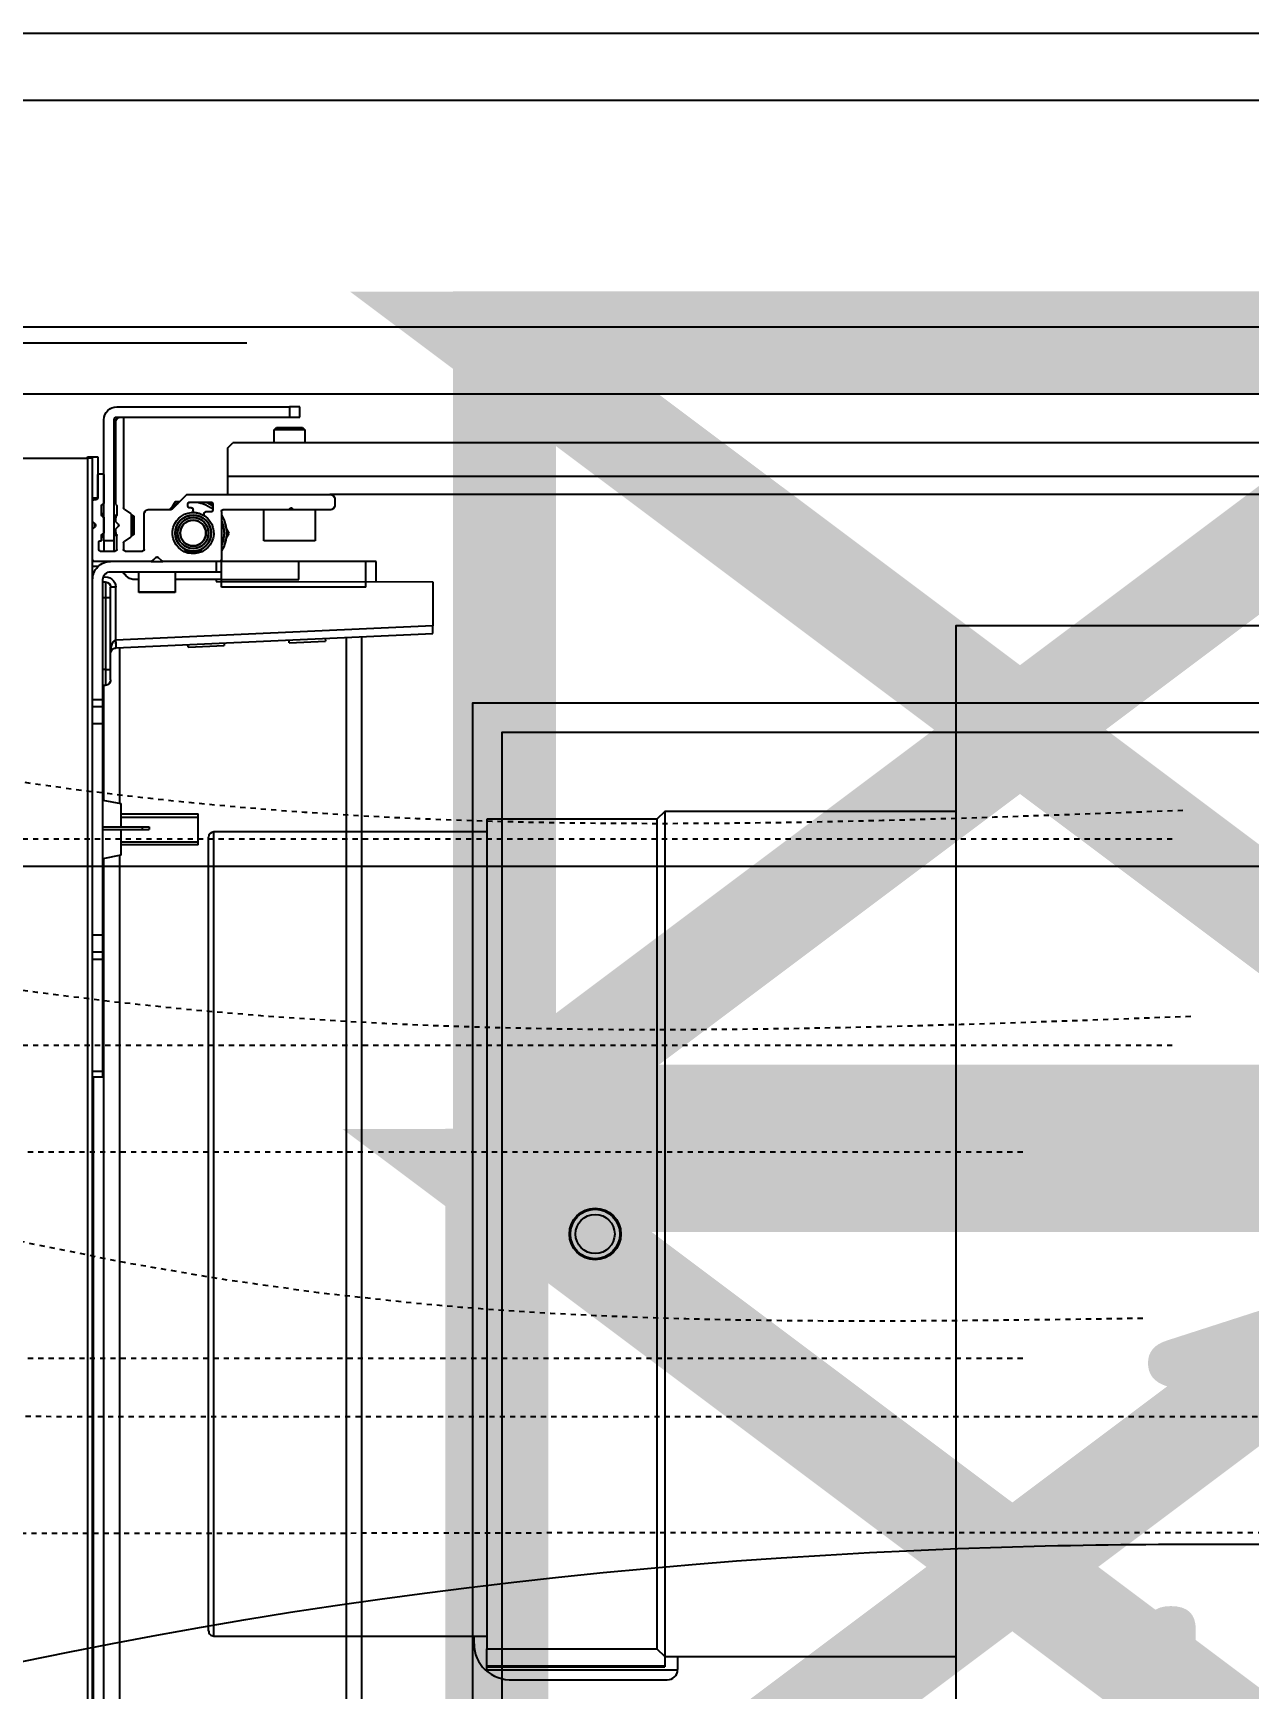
# Model space of a CAD drawing. Extents: x -2932 to 12371, y 2178 to 6224.
# Drawn here: x 3770.4 to 3793.98, y 3314.35 to 3346.48 of the extents above; entities that cross this region are included whole.
import ezdxf

# ---------------------------------------------------------------- set-up
doc = ezdxf.new("R2010")
doc.units = 0
doc.header["$PDMODE"] = 67
doc.linetypes.add('ACAD_ISO02W100', pattern=[15, 12, -3])
doc.linetypes.add('prlm_ef', pattern=[0.165, 0.1, -0.065])
doc.layers.get('0').update_dxf_attribs({"color": 252})
doc.layers.add('_GAZELEC-BOITE INCORPO', color=36, linetype='Continuous', lineweight=18)
doc.layers.add('_GAZELEC-RESERVATION 2', color=6, linetype='Continuous', lineweight=18)
for name, color, linetype in [('_GAZELEC-EAU CHAUDE', 1, 'Continuous'), ('B aménagement intérieur', 252, 'Continuous'), ('B Général', 252, 'Continuous'), ('C ANNOTATIONS-prestations', 252, 'Continuous'), ('F REMPLISSAGE-vert clair', 252, 'Continuous'), ('F REMPLISSAGE-vert foncé', 252, 'Continuous'), ('MTI900_Alu', 252, 'Continuous'), ('prlm-CHAUFF', 30, 'Continuous'), ('prlm-EAU-EF', 161, 'Continuous'), ('prlm-MOD', 64, 'Continuous'), ('prlm-VMC', 93, 'Continuous')]:
    doc.layers.add(name, color=color, linetype=linetype)
doc.layers.add('prlm-ZEROPLOT', color=254, linetype='Continuous', plot=False)
doc.styles.add('Arial', font='arial.ttf')
doc.styles.get("Standard").update_dxf_attribs({"font": 'isocp.shx', "height": 15})
doc.dimstyles.new('200', dxfattribs={"dimscale": 0.1, "dimtxt": 150, "dimasz": 25, "dimexe": 50, "dimexo": 50, "dimgap": 20, "dimtad": 1, "dimdec": 0, "dimdsep": 46, "dimtxsty": 'Arial', "dimblk1": 'DOTBLANK', "dimblk2": 'DOTBLANK', "dimsah": 1, "dimcen": 25, "dimclrd": 5, "dimclre": 5, "dimadec": 0, "dimazin": 0, "dimtfac": 1, "dimtdec": 0, "dimtmove": 0, "dimatfit": 3, "dimldrblk": 'DOTBLANK', "dimfxl": 50, "dimtolj": 1, "dimtzin": 0, "dimarcsym": 0})

# ---------------------------------------------------------------- blocks, each defined once
blk = doc.blocks.new('A n1.G 100_80')
at = {"layer": 'B Général', "linetype": 'Continuous', "flags": 128}
blk.add_lwpolyline([(9.5, -45), (9.5, 45), (48.52, 45), (48.52, -45)], close=True, dxfattribs=at)
at = {"layer": 'C ANNOTATIONS-prestations'}
for p, q in [((46.87, 43.75), (46.87, -43.75)), ((46.97, -43.75), (46.97, 43.75)), ((46.85, 1.667), (46.85, -31.75)), ((41.65, -40.287), (41.65, 1.325)), ((41.95, -40.274), (41.95, 1.325)), ((46.35, -36.044), (46.35, 1.5)), ((46.65, 1.6), (46.65, -35.984)), ((46.67, -31.75), (46.67, -31.85)), ((46.87, -31.75), (46.67, -31.75)), ((46.67, -31.85), (46.67, -34.033)), ((46.67, -31.85), (46.87, -31.85)), ((46.87, -34.033), (46.67, -34.033)), ((46.67, -34.033), (46.67, -34.168)), ((46.67, -34.168), (46.67, -34.5)), ((46.67, -34.168), (46.87, -34.168)), ((46.67, -34.5), (46.67, -38.6)), ((46.67, -34.5), (46.87, -34.5)), ((46.32, -36.05), (46.67, -35.98)), ((44.82, -36.25), (44.82, -36.85)), ((44.82, -36.25), (46.32, -36.25)), ((46.32, -36.55), (46.32, -36.05)), ((46.32, -36.311), (44.82, -36.311)), ((45.911, -36.55), (45.775, -36.55)), ((45.775, -36.6), (45.775, -36.55)), ((45.911, -36.6), (45.775, -36.6)), ((46.67, -36.55), (45.911, -36.55)), ((45.911, -36.6), (45.911, -36.55)), ((46.67, -36.6), (45.911, -36.6)), ((46.32, -37.05), (46.32, -36.6)), ((46.32, -36.789), (44.82, -36.789)), ((46.32, -36.85), (44.82, -36.85)), ((46.67, -37.12), (46.32, -37.05)), ((46.35, -40.074), (46.35, -37.056)), ((46.65, -37.116), (46.65, -39.35)), ((46.67, -38.6), (46.67, -38.932)), ((46.67, -38.6), (46.87, -38.6)), ((46.67, -38.932), (46.67, -39.067)), ((46.87, -38.932), (46.67, -38.932)), ((46.67, -39.067), (46.67, -41.4)), ((46.67, -39.067), (46.87, -39.067)), ((46.52, -39.45), (46.52, -39.65)), ((46.67, -39.35), (46.62, -39.35)), ((46.62, -39.65), (46.62, -39.35)), ((46.52, -39.65), (46.52, -41.05)), ((46.62, -39.65), (46.52, -39.65)), ((46.62, -39.65), (46.67, -39.65)), ((46.62, -41.05), (46.62, -39.65)), ((46.413, -40.071), (40.27, -40.35)), ((45.018, -40.084), (44.316, -40.116)), ((44.319, -40.166), (44.316, -40.116)), ((45.018, -40.084), (45.02, -40.134)), ((46.425, -40.07), (46.413, -40.071)), ((46.413, -40.071), (46.42, -40.221)), ((40.27, -40.5), (46.42, -40.221)), ((40.27, -40.35), (40.27, -40.5)), ((43.056, -40.173), (42.354, -40.205)), ((42.357, -40.255), (42.354, -40.205)), ((43.056, -40.173), (43.058, -40.223)), ((46.42, -40.221), (46.425, -40.22)), ((46.42, -40.221), (46.42, -41.25)), ((40.27, -41.351), (40.27, -40.5)), ((46.52, -41.05), (46.52, -41.25)), ((46.62, -41.05), (46.52, -41.05)), ((46.67, -41.05), (46.62, -41.05)), ((46.62, -41.35), (46.62, -41.05)), ((44.47, -41.36), (40.27, -41.351)), ((41.37, -41.353), (41.37, -41.75)), ((41.57, -41.25), (44.37, -41.25)), ((41.57, -41.25), (41.57, -41.75)), ((42.87, -41.4), (42.87, -41.75)), ((44.37, -41.4), (42.87, -41.4)), ((44.37, -41.25), (44.37, -41.4)), ((44.37, -41.4), (44.37, -41.55)), ((44.37, -41.4), (45.27, -41.4)), ((44.472, -41.4), (44.47, -41.36)), ((45.27, -41.15), (45.97, -41.15)), ((45.27, -41.55), (45.27, -41.15)), ((45.97, -41.15), (45.97, -41.55)), ((45.97, -41.4), (46.067, -41.4)), ((46.42, -41.25), (46.52, -41.25)), ((46.62, -41.35), (46.67, -41.35)), ((41.37, -41.75), (41.57, -41.75)), ((41.57, -41.75), (42.87, -41.75)), ((42.87, -41.75), (44.37, -41.75)), ((44.37, -41.55), (44.37, -41.75)), ((44.47, -41.55), (44.37, -41.55)), ((44.37, -41.75), (44.4, -41.75)), ((44.4, -41.75), (45.508, -41.75)), ((46.52, -41.55), (44.47, -41.55)), ((44.47, -41.75), (44.47, -41.55)), ((45.732, -41.75), (45.508, -41.75)), ((45.529, -41.759), (45.599, -41.829)), ((45.641, -41.829), (45.711, -41.759)), ((45.732, -41.75), (46.84, -41.75)), ((46.765, -41.65), (46.87, -41.65)), ((46.84, -41.75), (46.87, -41.75)), ((44.37, -42.72), (44.37, -41.78)), ((45.114, -41.95), (44.726, -41.95)), ((45.87, -41.98), (45.87, -42.66)), ((46.24, -41.95), (45.9, -41.95)), ((46.27, -42.109), (46.27, -41.98)), ((46.4, -41.98), (46.4, -42.252)), ((46.72, -41.95), (46.43, -41.95)), ((46.45, -41.95), (46.45, -42.15)), ((46.65, -42.15), (46.65, -41.95)), ((46.75, -41.98), (46.75, -42.12)), ((42.55, -42.15), (43.55, -42.15)), ((42.55, -42.75), (42.55, -42.15)), ((43.55, -42.15), (43.55, -42.75)), ((44.278, -42.2), (44.22, -42.3)), ((44.22, -42.3), (44.278, -42.4)), ((46.07, -42.27), (46.09, -42.25)), ((46.07, -42.63), (46.07, -42.27)), ((46.07, -42.293), (46.12, -42.293)), ((46.09, -42.65), (46.09, -42.25)), ((46.09, -42.25), (46.12, -42.25)), ((46.12, -42.654), (46.12, -42.246)), ((46.133, -42.221), (46.257, -42.134)), ((46.371, -42.429), (46.411, -42.388)), ((46.4, -42.25), (46.45, -42.25)), ((46.4, -42.293), (46.45, -42.293)), ((46.42, -42.28), (46.42, -42.367)), ((46.45, -42.15), (46.45, -44.5)), ((46.45, -42.15), (46.65, -42.15)), ((46.65, -42.15), (46.65, -44.5)), ((46.65, -42.595), (46.65, -42.31)), ((46.661, -42.249), (46.7, -42.21)), ((46.661, -42.287), (46.661, -42.249)), ((46.7, -42.15), (46.7, -42.251)), ((46.72, -42.15), (46.7, -42.15)), ((46.821, -42.429), (46.87, -42.379)), ((44.57, -42.71), (44.68, -42.71)), ((44.71, -42.68), (44.71, -42.657)), ((46.07, -42.607), (46.12, -42.607)), ((46.09, -42.65), (46.07, -42.63)), ((46.12, -42.65), (46.09, -42.65)), ((46.257, -42.766), (46.133, -42.679)), ((46.411, -42.512), (46.371, -42.471)), ((46.4, -42.607), (46.45, -42.607)), ((46.45, -42.65), (46.4, -42.65)), ((46.4, -42.827), (46.4, -42.653)), ((46.42, -42.533), (46.42, -42.625)), ((46.661, -42.65), (46.661, -42.618)), ((46.7, -42.69), (46.661, -42.65)), ((46.7, -42.654), (46.7, -42.826)), ((46.87, -42.521), (46.821, -42.471)), ((46.835, -42.486), (46.835, -42.414)), ((42.17, -42.95), (42.17, -42.85)), ((42.27, -42.75), (42.958, -42.75)), ((42.958, -42.75), (43.082, -42.75)), ((42.979, -42.759), (42.999, -42.779)), ((43.041, -42.779), (43.061, -42.759)), ((43.082, -42.75), (44.34, -42.75)), ((44.54, -42.87), (44.54, -42.74)), ((44.54, -42.854), (44.566, -42.9)), ((44.99, -42.9), (44.57, -42.9)), ((44.92, -42.729), (44.92, -42.76)), ((44.95, -42.79), (44.99, -42.79)), ((45.02, -42.82), (45.02, -42.87)), ((45.321, -42.769), (45.049, -43.041)), ((45.184, -42.906), (45.27, -42.906)), ((45.27, -42.906), (45.328, -42.806)), ((45.77, -42.76), (45.342, -42.76)), ((46.27, -44.52), (46.27, -42.791)), ((46.42, -42.855), (46.42, -44.45)), ((46.65, -43.42), (46.65, -42.885)), ((46.77, -42.98), (46.77, -43.42)), ((46.77, -43.78), (46.77, -42.98)), ((46.77, -42.98), (46.87, -42.98)), ((46.84, -42.95), (46.8, -42.95)), ((15.5, -43.05), (42.27, -43.05)), ((45.028, -43.05), (42.27, -43.05)), ((44.25, -43.4), (44.25, -43.05)), ((13.55, -43.4), (44.25, -43.4)), ((44.25, -43.95), (44.25, -43.4)), ((46.74, -43.45), (46.68, -43.45)), ((44.25, -43.95), (44.15, -44.05)), ((46.97, -43.78), (46.77, -43.78)), ((46.87, -43.75), (46.97, -43.75)), ((46.97, -43.75), (46.97, -43.78)), ((47.42, -43.75), (46.97, -43.75)), ((48.52, -43.75), (47.42, -43.75)), ((13.65, -44.05), (44.15, -44.05)), ((42.75, -44.3), (42.75, -44.05)), ((42.75, -44.3), (43.35, -44.3)), ((42.8, -44.35), (42.75, -44.3)), ((43.35, -44.3), (43.3, -44.35)), ((43.35, -44.05), (43.35, -44.3)), ((43.3, -44.35), (42.8, -44.35)), ((43.05, -44.55), (42.85, -44.55)), ((42.85, -44.55), (42.85, -44.75)), ((46.4, -44.55), (43.05, -44.55)), ((43.05, -44.75), (43.05, -44.55)), ((46.32, -44.55), (46.3, -44.55)), ((42.85, -44.75), (43.05, -44.75)), ((46.4, -44.75), (43.05, -44.75))]:
    blk.add_line(p, q, dxfattribs=at)
at = {"layer": 'C ANNOTATIONS-prestations', "flags": 128}
for points in [[(46.52, -39.45, -0.198912), (46.549, -39.379, -0.198912), (46.62, -39.35)], [(46.52, -39.97, -0.193016), (46.492, -40.039, -0.193016), (46.425, -40.07)], [(46.067, -41.4, -0.109774), (46.151, -41.419, -0.109774), (46.22, -41.472)], [(46.663, -41.445, -0.227222), (46.495, -41.406, -0.227222), (46.42, -41.25)], [(46.62, -41.35, -0.198912), (46.549, -41.321, -0.198912), (46.52, -41.25)], [(46.87, -41.4, -0.198912), (46.767, -41.647, -0.198912), (46.52, -41.75)], [(46.67, -41.4, -0.198912), (46.626, -41.506, -0.198912), (46.52, -41.55)], [(44.37, -41.78, -0.198912), (44.379, -41.759, -0.198912), (44.4, -41.75)], [(45.508, -41.75, -0.098491), (45.519, -41.752, -0.098491), (45.529, -41.759)], [(45.711, -41.759, -0.098491), (45.721, -41.752, -0.098491), (45.732, -41.75)], [(46.302, -41.55, -0.028434), (46.259, -41.513, -0.028434), (46.22, -41.472)], [(46.84, -41.75, -0.198912), (46.861, -41.759, -0.198912), (46.87, -41.78)], [(44.37, -42.646, -0.14145), (44.27, -42.3, -0.14145), (44.37, -41.954)], [(44.37, -42.54, -0.103148), (44.32, -42.3, -0.103148), (44.37, -42.06)], [(44.697, -42.632, -0.366532), (44.556, -42.134, -0.366532), (45.023, -41.913, -0.366532), (45.318, -42.338, -0.366532), (44.948, -42.699)], [(45.641, -41.829, -0.198912), (45.62, -41.837, -0.198912), (45.599, -41.829)], [(45.87, -41.98, -0.198912), (45.879, -41.959, -0.198912), (45.9, -41.95)], [(46.24, -41.95, -0.198912), (46.261, -41.959, -0.198912), (46.27, -41.98)], [(46.4, -41.98, -0.198912), (46.409, -41.959, -0.198912), (46.43, -41.95)], [(46.72, -41.95, -0.198912), (46.741, -41.959, -0.198912), (46.75, -41.98)], [(46.12, -42.246, -0.120588), (46.123, -42.232, -0.120588), (46.133, -42.221)], [(46.27, -42.109, -0.120588), (46.267, -42.123, -0.120588), (46.257, -42.134)], [(46.42, -42.28, -0.155096), (46.406, -42.269, -0.155096), (46.4, -42.252)], [(46.42, -42.367, -0.098491), (46.418, -42.378, -0.098491), (46.411, -42.388)], [(46.661, -42.249, -0.013224), (46.655, -42.25, -0.013224), (46.65, -42.25)], [(46.65, -42.31, -0.17724), (46.657, -42.291, -0.17724), (46.675, -42.28)], [(46.7, -42.251, -0.17724), (46.693, -42.27, -0.17724), (46.675, -42.28)], [(46.75, -42.12, -0.198912), (46.741, -42.141, -0.198912), (46.72, -42.15)], [(44.37, -42.72, -0.198912), (44.361, -42.741, -0.198912), (44.34, -42.75)], [(44.54, -42.74, -0.198912), (44.549, -42.719, -0.198912), (44.57, -42.71)], [(44.71, -42.68, -0.198912), (44.701, -42.701, -0.198912), (44.68, -42.71)], [(44.697, -42.632, -0.122946), (44.706, -42.643, -0.122946), (44.71, -42.657)], [(44.92, -42.7, -0.074153), (44.803, -42.683, -0.074153), (44.697, -42.632)], [(44.92, -42.729, -0.189855), (44.928, -42.708, -0.189855), (44.948, -42.699)], [(44.948, -42.699, -0.008728), (44.934, -42.7, -0.008728), (44.92, -42.7)], [(45.87, -42.66, -0.198912), (45.841, -42.731, -0.198912), (45.77, -42.76)], [(46.133, -42.679, -0.120588), (46.123, -42.668, -0.120588), (46.12, -42.654)], [(46.371, -42.471, -0.198912), (46.362, -42.45, -0.198912), (46.371, -42.429)], [(46.4, -42.653, -0.155096), (46.406, -42.636, -0.155096), (46.42, -42.625)], [(46.411, -42.512, -0.098491), (46.418, -42.522, -0.098491), (46.42, -42.533)], [(46.675, -42.625, -0.17724), (46.657, -42.614, -0.17724), (46.65, -42.595)], [(46.65, -42.65, -0.013224), (46.655, -42.65, -0.013224), (46.661, -42.65)], [(46.675, -42.625, -0.17724), (46.693, -42.635, -0.17724), (46.7, -42.654)], [(46.821, -42.471, -0.198912), (46.812, -42.45, -0.198912), (46.821, -42.429)], [(42.17, -42.85, -0.198912), (42.199, -42.779, -0.198912), (42.27, -42.75)], [(42.27, -43.05, -0.198912), (42.199, -43.021, -0.198912), (42.17, -42.95)], [(42.958, -42.75, -0.098491), (42.969, -42.752, -0.098491), (42.979, -42.759)], [(43.041, -42.779, -0.198912), (43.02, -42.787, -0.198912), (42.999, -42.779)], [(43.061, -42.759, -0.098491), (43.071, -42.752, -0.098491), (43.082, -42.75)], [(44.92, -42.9, -0.085942), (44.718, -42.865, -0.085942), (44.54, -42.764)], [(44.67, -42.9, -0.02871), (44.603, -42.867, -0.02871), (44.54, -42.827)], [(44.57, -42.9, -0.198912), (44.549, -42.891, -0.198912), (44.54, -42.87)], [(44.95, -42.79, -0.198912), (44.929, -42.781, -0.198912), (44.92, -42.76)], [(45.009, -42.893, -0.018566), (44.965, -42.898, -0.018566), (44.92, -42.9)], [(44.99, -42.79, -0.198912), (45.011, -42.799, -0.198912), (45.02, -42.82)], [(45.02, -42.87, -0.198912), (45.011, -42.891, -0.198912), (44.99, -42.9)], [(45.049, -43.041, -0.098491), (45.039, -43.048, -0.098491), (45.028, -43.05)], [(45.379, -42.76, -0.041018), (45.298, -42.829, -0.041018), (45.207, -42.883)], [(45.321, -42.769, -0.098491), (45.331, -42.762, -0.098491), (45.342, -42.76)], [(46.257, -42.766, -0.120588), (46.267, -42.777, -0.120588), (46.27, -42.791)], [(46.42, -42.855, -0.155096), (46.406, -42.844, -0.155096), (46.4, -42.827)], [(46.65, -42.885, -0.17724), (46.657, -42.866, -0.17724), (46.675, -42.855)], [(46.7, -42.826, -0.17724), (46.693, -42.845, -0.17724), (46.675, -42.855)], [(46.77, -42.98, -0.198912), (46.779, -42.959, -0.198912), (46.8, -42.95)], [(46.87, -42.92, -0.198912), (46.861, -42.941, -0.198912), (46.84, -42.95)], [(46.68, -43.45, -0.198912), (46.659, -43.441, -0.198912), (46.65, -43.42)], [(46.77, -43.42, -0.198912), (46.761, -43.441, -0.198912), (46.74, -43.45)], [(46.3, -44.55, -0.198912), (46.279, -44.541, -0.198912), (46.27, -44.52)], [(46.42, -44.45, -0.198912), (46.391, -44.521, -0.198912), (46.32, -44.55)], [(46.65, -44.5, -0.198912), (46.577, -44.677, -0.198912), (46.4, -44.75)], [(46.45, -44.5, -0.198912), (46.435, -44.535, -0.198912), (46.4, -44.55)]]:
    blk.add_lwpolyline(points, format="xyb", dxfattribs=at)
at = {"layer": 'C ANNOTATIONS-prestations'}
for radius in [0.35, 0.3, 0.25]:
    blk.add_circle((44.92, -42.3), radius, dxfattribs=at)
for points, knots in [([(46.425, -40.22), (46.423, -40.181), (46.422, -40.129), (46.422, -40.102), (46.422, -40.083), (46.423, -40.074), (46.424, -40.072), (46.424, -40.07), (46.424, -40.07), (46.424, -40.07), (46.425, -40.07)], [0, 0, 0, 1, 2, 3, 4, 5, 6, 7, 7, 8, 8, 8]), ([(46.52, -39.97), (46.52, -40.004), (46.513, -40.068), (46.501, -40.117), (46.491, -40.146), (46.48, -40.171), (46.467, -40.191), (46.457, -40.203), (46.447, -40.212), (46.433, -40.219), (46.426, -40.22), (46.425, -40.22), (46.425, -40.22)], [0, 0, 0, 1, 2, 3, 4, 5, 6, 7, 8, 9, 9, 10, 10, 10])]:
    blk.add_open_spline(points, degree=2, knots=knots, dxfattribs=at)
blk = doc.blocks.new('A n1.MTI900_Alu_390')
at = {"layer": 'MTI900_Alu', "color": 1, "linetype": 'Continuous'}
for p, q in [((4.34, -0.405), (4.34, -3.475)), ((4.405, -0.415), (4.405, -3.465)), ((4.305, -0.6), (4.305, -3.277)), ((4.0071, -3.6913), (4.035, -3.077)), ((4.05, -3.077), (4.0221, -3.692)), ((4.035, -3.077), (4.05, -3.077)), ((4.1351, -3.077), (4.05, -3.077)), ((4.136, -3.497), (4.1351, -3.077)), ((4.125, -3.207), (4.125, -3.487)), ((4.125, -3.207), (4.175, -3.207)), ((4.1353, -3.187), (4.175, -3.187)), ((4.175, -3.187), (4.175, -3.207)), ((4.175, -3.207), (4.175, -3.337)), ((4.0287, -3.215), (-0.1325, -3.215)), ((4.0274, -3.245), (-0.1325, -3.245)), ((4.295, -3.267), (4.285, -3.267)), ((4.0173, -3.3556), (4.0205, -3.2854)), ((4.0255, -3.2857), (4.0205, -3.2854)), ((4.215, -3.305), (4.215, -3.405)), ((4.275, -3.305), (4.215, -3.305)), ((4.275, -3.277), (4.275, -3.3458)), ((4.305, -3.5528), (4.305, -3.277)), ((4.14, -3.337), (4.175, -3.337)), ((4.14, -3.487), (4.14, -3.337)), ((4.175, -3.337), (4.175, -3.487)), ((4.43, -3.325), (4.405, -3.325)), ((4.43, -3.325), (4.43, -3.385)), ((4.435, -3.33), (4.43, -3.325)), ((4.435, -3.38), (4.435, -3.33)), ((4.455, -3.355), (4.455, -3.335)), ((4.455, -3.335), (4.475, -3.335)), ((4.475, -3.335), (4.475, -3.355)), ((4.0173, -3.3556), (4.0223, -3.3558)), ((4.275, -3.3458), (4.275, -3.3582)), ((4.275, -3.3582), (4.275, -3.484)), ((4.2759, -3.3479), (4.2779, -3.3499)), ((4.2779, -3.3541), (4.2759, -3.3561)), ((4.455, -3.69), (4.455, -3.355)), ((4.475, -3.355), (4.455, -3.355)), ((4.475, -3.69), (4.475, -3.355)), ((4.215, -3.405), (4.275, -3.405)), ((4.405, -3.385), (4.43, -3.385)), ((4.43, -3.385), (4.435, -3.38)), ((4.395, -3.475), (4.405, -3.465)), ((4.0084, -3.5518), (4.0116, -3.4816)), ((4.0166, -3.4819), (4.0116, -3.4816)), ((4.125, -3.487), (4.14, -3.487)), ((4.14, -3.4972), (4.136, -3.497)), ((4.14, -3.487), (4.155, -3.487)), ((4.14, -3.487), (4.14, -3.577)), ((4.155, -3.487), (4.175, -3.487)), ((4.155, -3.497), (4.155, -3.487)), ((4.155, -3.702), (4.155, -3.497)), ((4.175, -3.497), (4.155, -3.497)), ((4.175, -3.487), (4.175, -3.49)), ((4.175, -3.49), (4.175, -3.6008)), ((4.272, -3.487), (4.178, -3.487)), ((4.22, -3.4778), (4.23, -3.472)), ((4.23, -3.472), (4.24, -3.4778)), ((4.34, -3.475), (4.305, -3.475)), ((4.395, -3.475), (4.34, -3.475)), ((3.625, -3.532), (3.685, -3.532)), ((3.625, -3.532), (3.625, -3.682)), ((3.6311, -3.682), (3.6311, -3.532)), ((3.6789, -3.682), (3.6789, -3.532)), ((3.685, -3.682), (3.685, -3.532)), ((4.195, -3.5614), (4.195, -3.5226)), ((4.268, -3.521), (4.2657, -3.521)), ((4.271, -3.507), (4.271, -3.518)), ((4.287, -3.504), (4.274, -3.504)), ((4.2854, -3.504), (4.29, -3.5066)), ((4.29, -3.549), (4.29, -3.507)), ((4.0084, -3.5518), (4.0134, -3.552)), ((4.2729, -3.542), (4.276, -3.542)), ((4.2769, -3.5821), (4.3041, -3.5549)), ((4.279, -3.545), (4.279, -3.549)), ((4.282, -3.552), (4.287, -3.552)), ((4.115, -3.577), (4.115, -3.647)), ((4.155, -3.577), (4.115, -3.577)), ((4.276, -3.627), (4.276, -3.5842)), ((4.2906, -3.577), (4.2806, -3.5828)), ((4.2906, -3.5684), (4.2906, -3.577)), ((3.655, -3.6411), (3.655, -3.6275)), ((3.66, -3.6275), (3.655, -3.6275)), ((3.66, -3.6411), (3.66, -3.6275)), ((4.175, -3.6232), (4.175, -3.6008)), ((4.175, -3.6232), (4.175, -3.734)), ((4.1759, -3.6029), (4.1829, -3.6099)), ((4.1829, -3.6141), (4.1759, -3.6211)), ((3.655, -3.717), (3.655, -3.6411)), ((3.66, -3.6411), (3.655, -3.6411)), ((3.66, -3.717), (3.66, -3.6411)), ((4.115, -3.647), (4.155, -3.647)), ((4.14, -3.647), (4.14, -3.6567)), ((4.195, -3.674), (4.195, -3.64)), ((4.198, -3.637), (4.266, -3.637)), ((4.2654, -3.662), (4.2246, -3.662)), ((4.227, -3.657), (4.225, -3.659)), ((4.265, -3.659), (4.225, -3.659)), ((4.225, -3.659), (4.225, -3.662)), ((4.263, -3.657), (4.227, -3.657)), ((4.2293, -3.657), (4.2293, -3.662)), ((4.2607, -3.657), (4.2607, -3.662)), ((4.265, -3.659), (4.263, -3.657)), ((4.265, -3.662), (4.265, -3.659)), ((3.6044, -3.685), (-0.15, -3.685)), ((3.605, -3.682), (3.598, -3.717)), ((3.655, -3.682), (3.605, -3.682)), ((3.705, -3.682), (3.66, -3.682)), ((3.712, -3.717), (3.705, -3.682)), ((4.0074, -3.685), (3.7056, -3.685)), ((4.007, -3.6925), (4.0071, -3.6913)), ((4.0071, -3.6913), (4.0221, -3.692)), ((4.0221, -3.692), (4.022, -3.6925)), ((4.0221, -3.692), (4.125, -3.692)), ((4.125, -3.692), (4.125, -3.702)), ((4.195, -3.722), (4.195, -3.693)), ((4.2109, -3.677), (4.198, -3.677)), ((4.198, -3.69), (4.2252, -3.69)), ((4.2221, -3.6633), (4.2134, -3.6757)), ((4.225, -3.69), (4.225, -3.695)), ((4.228, -3.692), (4.2367, -3.692)), ((4.2293, -3.69), (4.2293, -3.695)), ((4.2429, -3.6871), (4.2388, -3.6911)), ((4.2512, -3.6911), (4.2471, -3.6871)), ((4.2533, -3.692), (4.2625, -3.692)), ((4.2607, -3.69), (4.2607, -3.695)), ((4.265, -3.695), (4.265, -3.69)), ((4.2827, -3.69), (4.2653, -3.69)), ((4.2766, -3.6757), (4.2679, -3.6633)), ((4.452, -3.677), (4.2791, -3.677)), ((4.2855, -3.692), (4.445, -3.692)), ((4.455, -3.682), (4.455, -3.68)), ((-0.16, -3.715), (3.5984, -3.715)), ((3.175, -3.717), (3.185, -3.717)), ((3.175, -3.737), (3.175, -3.717)), ((3.185, -3.717), (3.4033, -3.717)), ((3.185, -3.717), (3.185, -3.737)), ((3.4033, -3.737), (3.4033, -3.717)), ((3.4033, -3.717), (3.4168, -3.717)), ((3.4168, -3.717), (3.45, -3.717)), ((3.4168, -3.717), (3.4168, -3.737)), ((3.45, -3.717), (3.86, -3.717)), ((3.45, -3.717), (3.45, -3.737)), ((3.7116, -3.715), (3.935, -3.715)), ((3.86, -3.717), (3.8932, -3.717)), ((3.86, -3.717), (3.86, -3.737)), ((3.8932, -3.717), (3.9067, -3.717)), ((3.8932, -3.737), (3.8932, -3.717)), ((3.9067, -3.717), (4.14, -3.717)), ((3.9067, -3.717), (3.9067, -3.737)), ((3.935, -3.717), (3.935, -3.712)), ((3.965, -3.712), (3.935, -3.712)), ((3.945, -3.702), (3.965, -3.702)), ((3.965, -3.702), (4.105, -3.702)), ((3.965, -3.712), (3.965, -3.702)), ((3.965, -3.712), (3.965, -3.717)), ((4.105, -3.712), (3.965, -3.712)), ((4.105, -3.702), (4.125, -3.702)), ((4.105, -3.712), (4.105, -3.702)), ((4.105, -3.717), (4.105, -3.712)), ((4.135, -3.712), (4.105, -3.712)), ((4.135, -3.712), (4.135, -3.717)), ((4.165, -3.7265), (4.165, -3.737)), ((4.195, -3.695), (4.215, -3.695)), ((4.215, -3.715), (4.195, -3.715)), ((4.198, -3.725), (4.212, -3.725)), ((4.215, -3.695), (4.45, -3.695)), ((4.215, -3.695), (4.215, -3.715)), ((4.215, -3.715), (4.45, -3.715)), ((4.215, -3.72), (4.2251, -3.72)), ((4.215, -3.722), (4.215, -3.72)), ((4.2249, -3.7161), (4.221, -3.72)), ((4.2287, -3.7161), (4.2249, -3.7161)), ((4.2595, -3.715), (4.231, -3.715)), ((4.2651, -3.7161), (4.2618, -3.7161)), ((4.269, -3.72), (4.2651, -3.7161)), ((4.2654, -3.72), (4.2826, -3.72)), ((4.342, -3.715), (4.2885, -3.715)), ((4.345, -3.724), (4.345, -3.718)), ((-4.375, -3.737), (4.375, -3.737)), ((4.375, -3.747), (-4.375, -3.747)), ((-0.1667, -3.735), (3.175, -3.735)), ((4.175, -3.734), (4.175, -3.737)), ((4.2429, -3.7321), (4.2379, -3.737)), ((4.2486, -3.7335), (4.2414, -3.7335)), ((4.2521, -3.737), (4.2471, -3.7321)), ((4.295, -3.734), (4.295, -3.73)), ((4.298, -3.727), (4.342, -3.727)), ((4.378, -3.727), (4.298, -3.727)), ((4.298, -3.727), (4.298, -3.737)), ((4.375, -3.737), (4.375, -3.747)), ((4.375, -3.747), (4.378, -3.747)), ((4.375, -3.792), (4.375, -3.747)), ((4.378, -3.747), (4.378, -3.727)), ((4.375, -3.902), (4.375, -3.792))]:
    blk.add_line(p, q, dxfattribs=at)
for radius in [0.035, 0.03, 0.025]:
    blk.add_circle((4.23, -3.542), radius, dxfattribs=at)
for centre, radius, start, end in [((4.285, -3.277), 0.01, 90, 180), ((4.295, -3.277), 0.01, 0, 90), ((4.278, -3.3458), 0.003, 180, 225), ((4.278, -3.3582), 0.003, 135, 180), ((4.2758, -3.352), 0.003, 315, 45), ((4.178, -3.49), 0.003, 90, 180), ((4.23, -3.542), 0.065, 57.7958, 122.2042), ((4.23, -3.542), 0.06, 66.4435, 113.5565), ((4.272, -3.484), 0.003, 270, 0), ((4.23, -3.542), 0.04, 33.9272, 355.9994), ((4.2657, -3.518), 0.003, 213.9272, 270), ((4.23, -3.542), 0.04, 0, 33.9272), ((4.268, -3.518), 0.003, 270, 0), ((4.274, -3.507), 0.003, 90, 180), ((4.23, -3.542), 0.06, 0, 39.2965), ((4.23, -3.542), 0.065, 22.6199, 35.7758), ((4.287, -3.507), 0.003, 0, 90), ((4.2729, -3.545), 0.003, 90, 175.9994), ((4.23, -3.542), 0.04, 355.9994, 0), ((4.276, -3.545), 0.003, 0, 90), ((4.282, -3.549), 0.003, 180, 270), ((4.287, -3.549), 0.003, 270, 0), ((4.23, -3.542), 0.06, 351.491, 0), ((4.302, -3.5528), 0.003, 315, 0), ((4.23, -3.542), 0.065, 315.0475, 333.838), ((4.279, -3.5842), 0.003, 135, 180), ((4.178, -3.6008), 0.003, 180, 225), ((4.178, -3.6232), 0.003, 135, 180), ((4.1808, -3.612), 0.003, 315, 45), ((4.266, -3.627), 0.01, 270, 0), ((4.16, -3.6567), 0.02, 180, 230.1159), ((4.198, -3.64), 0.003, 90, 180), ((4.2246, -3.665), 0.003, 90, 145.008), ((4.2654, -3.665), 0.003, 34.992, 90), ((3.997, -3.692), 0.01, 270, 357.3974), ((4.125, -3.712), 0.02, 347.588, 90), ((4.1151, -3.7104), 0.05, 37.0861, 50.1159), ((4.198, -3.674), 0.003, 180, 270), ((4.198, -3.693), 0.003, 90, 180), ((4.2109, -3.674), 0.003, 270, 325.008), ((4.2252, -3.693), 0.003, 19.4712, 90), ((4.2367, -3.689), 0.003, 270, 315), ((4.245, -3.6892), 0.003, 45, 135), ((4.2533, -3.689), 0.003, 225, 270), ((4.2653, -3.693), 0.003, 90, 160.5288), ((4.2791, -3.674), 0.003, 214.992, 270), ((4.2827, -3.693), 0.003, 19.4712, 90), ((4.445, -3.682), 0.01, 270, 0), ((4.45, -3.69), 0.025, 270, 0), ((4.45, -3.69), 0.005, 270, 0), ((4.452, -3.68), 0.003, 0, 90), ((3.945, -3.712), 0.01, 90, 180), ((4.125, -3.712), 0.01, 0, 90), ((4.14, -3.702), 0.035, 270, 0), ((4.14, -3.702), 0.015, 270, 0), ((4.198, -3.722), 0.003, 180, 270), ((4.212, -3.722), 0.003, 270, 0), ((4.215, -3.715), 0.01, 353.9388, 0), ((4.2251, -3.717), 0.003, 270, 350.4059), ((4.231, -3.718), 0.003, 90, 170.4059), ((4.2595, -3.718), 0.003, 9.5941, 90), ((4.2654, -3.717), 0.003, 189.5941, 270), ((4.275, -3.715), 0.01, 180, 186.0612), ((4.2826, -3.717), 0.003, 270, 350.4059), ((4.2885, -3.718), 0.003, 90, 170.4059), ((4.342, -3.718), 0.003, 0, 90), ((4.342, -3.724), 0.003, 270, 0), ((4.178, -3.734), 0.003, 180, 270), ((4.245, -3.7342), 0.003, 45, 135), ((4.292, -3.734), 0.003, 270, 0), ((4.298, -3.73), 0.003, 90, 180)]:
    blk.add_arc(centre, radius, start, end, dxfattribs=at)
for centre, major_axis, ratio, start_param, end_param in [((3.997, -3.692), (-0.025, 0), 0.4, 1.570796, 3.096169), ((4.022, -3.6931), (-0.015, 0.0007), 0.045361, -1.568734, 0)]:
    blk.add_ellipse(centre, major_axis=major_axis, ratio=ratio, start_param=start_param, end_param=end_param, dxfattribs=at)
blk = doc.blocks.new('xi.uta-yzen-d')
at = {"layer": 'prlm-CHAUFF', "ltscale": 50}
for p, q in [((20.9, 35.02), (36.5, 35.02)), ((20.9, 35.02), (20.9, 29.72)), ((21, 35.12), (36.4, 35.12)), ((36.5, 29.72), (36.5, 35.02)), ((20.75, 29.97), (20.9, 29.97)), ((20.244, 29.72), (20.65, 29.72)), ((20.244, 29.72), (20.244, 26.02)), ((20.3, 29.72), (20.3, 26.27)), ((20.32, 29.72), (20.32, 26.27)), ((36.75, 29.72), (20.65, 29.72)), ((20.65, 29.72), (20.65, 26.42)), ((36.75, 26.42), (36.75, 29.72)), ((20.05, 29.216), (20.05, 26.22)), ((20.3, 28.42), (20.32, 28.42)), ((20.32, 28.07), (20.3, 28.07)), ((20.3, 27.693), (20.32, 27.693)), ((20.32, 27.343), (20.3, 27.343)), ((20.3, 27.293), (20.32, 27.293)), ((20.32, 27.193), (20.3, 27.193)), ((20.65, 26.42), (20.5, 26.27)), ((36.75, 26.42), (20.65, 26.42)), ((36.9, 26.27), (36.75, 26.42)), ((20.32, 26.27), (20.3, 26.27)), ((20.5, 26.27), (20.32, 26.27)), ((36.9, 26.27), (20.5, 26.27)), ((20.5, 26.27), (20.5, 20.62)), ((36.9, 20.62), (36.9, 26.27)), ((20.5, 26.02), (20.25, 26.02))]:
    blk.add_line(p, q, dxfattribs=at)
for points in [[(0, 30), (0, 0), (39, 0), (39, 30)], [(0.571, 29.429), (0.571, 0.571), (38.429, 0.571), (38.429, 29.429)], [(-40.5, 20.62), (-40.5, 3.9), (40.5, 3.9), (40.5, 20.62)]]:
    blk.add_lwpolyline(points, close=True, dxfattribs=at)
for radius in [0.5, 0.48, 0.38]:
    blk.add_circle((28.7, 27.62), radius, dxfattribs=at)
for centre, radius, start, end in [((21, 35.02), 0.1, 90, 180), ((36.4, 35.02), 0.1, 0, 90), ((20.75, 29.27), 0.7, 90, 136.2731), ((20.825, 29.24), 0.776, 138.5248, 181.7675), ((20.25, 26.22), 0.2, 180, 268.3239), ((20.25, 26.22), 0.2, 268.3239, 270)]:
    blk.add_arc(centre, radius, start, end, dxfattribs=at)
for centre, major_axis, ratio, start_param, end_param in [((20.75, 28.959), (-0.45, 0), 0.974723, 5.983927, 6.283185), ((20.75, 28.603), (-0.45, 0), 0.974723, 5.983927, 6.283185), ((21.55, 28.603), (-1.25, 0), 0.146694, 0, 0.179125)]:
    blk.add_ellipse(centre, major_axis=major_axis, ratio=ratio, start_param=start_param, end_param=end_param, dxfattribs=at)
blk.add_open_spline([(20.318, 29.391), (20.314, 29.379), (20.311, 29.366), (20.303, 29.324), (20.3, 29.294), (20.3, 29.265)], degree=3, knots=[0.8185803, 0.8185803, 0.8185803, 0.8185803, 0.875, 0.875, 1, 1, 1, 1], dxfattribs=at)
at = {"layer": 'prlm-CHAUFF', "ltscale": 50, "insert": (7.303, 16.894), "char_height": 10, "width": 139.79252, "attachment_point": 1}
blk.add_mtext('UTA', dxfattribs=at)
blk = doc.blocks.new('xi.dchrob')
at = {"layer": 'prlm-ZEROPLOT', "color": 253, "linetype": 'ACAD_ISO02W100', "ltscale": 5}
for radius in [180, 120]:
    blk.add_circle((13.375, 0), radius, dxfattribs=at)
blk = doc.blocks.new('_DOTBLANK')
at = {"color": 0, "linetype": 'ByBlock'}
blk.add_line((-0.5, 0), (-1, 0), dxfattribs=at)
blk.add_circle((0, 0), 0.5, dxfattribs=at)
blk = doc.blocks.new('*D318')
at = {"layer": '_GAZELEC-BOITE INCORPO', "color": 5, "lineweight": -2, "transparency": 16777216}
for p, q in [((3769.498, 3524.389), (3724.774, 3524.389)), ((3729.774, 3342.962), (3729.774, 3521.889)), ((3774.543, 3340.462), (3724.774, 3340.462))]:
    blk.add_line(p, q, dxfattribs=at)
at = {"layer": 'Defpoints', "color": 0, "transparency": 16777216}
for p in [(3729.774, 3524.389), (3774.498, 3524.389), (3779.543, 3340.462)]:
    blk.add_point(p, dxfattribs=at)
at = {"layer": '_GAZELEC-BOITE INCORPO', "color": 5, "lineweight": -2, "transparency": 16777216, "xscale": 2.5, "yscale": 2.5, "zscale": 2.5}
for p, rotation in [((3729.774, 3524.389), 90), ((3729.774, 3340.462), 270)]:
    blk.add_blockref('_DOTBLANK', p, dxfattribs=dict(at, rotation=rotation))
at = {"layer": '_GAZELEC-BOITE INCORPO', "color": 0, "transparency": 16777216, "insert": (3720.116, 3432.425), "char_height": 15, "attachment_point": 5, "rotation": 90, "style": 'Arial'}
blk.add_mtext('\\A1;184', dxfattribs=at)
blk = doc.blocks.new('*D319')
at = {"layer": '_GAZELEC-BOITE INCORPO', "color": 5, "lineweight": -2, "transparency": 16777216}
for p, q in [((3774.543, 3340.462), (3724.774, 3340.462)), ((3729.774, 3337.962), (3729.774, 3311.926)), ((3774.674, 3309.426), (3724.774, 3309.426))]:
    blk.add_line(p, q, dxfattribs=at)
at = {"layer": 'Defpoints', "color": 0, "transparency": 16777216}
for p in [(3779.543, 3340.462), (3729.774, 3309.426), (3779.674, 3309.426)]:
    blk.add_point(p, dxfattribs=at)
at = {"layer": '_GAZELEC-BOITE INCORPO', "color": 5, "lineweight": -2, "transparency": 16777216, "xscale": 2.5, "yscale": 2.5, "zscale": 2.5}
for p, rotation in [((3729.774, 3340.462), 90), ((3729.774, 3309.426), 270)]:
    blk.add_blockref('_DOTBLANK', p, dxfattribs=dict(at, rotation=rotation))
at = {"layer": '_GAZELEC-BOITE INCORPO', "color": 0, "transparency": 16777216, "insert": (3720.111, 3324.944), "char_height": 15, "attachment_point": 5, "rotation": 90, "style": 'Arial'}
blk.add_mtext('\\A1;31', dxfattribs=at)

msp = doc.modelspace()

# ---------------------------------------------------------------- hatches: boundary and pattern name
at = {"layer": '_GAZELEC-RESERVATION 2'}
h = msp.add_hatch(dxfattribs=at)
h.set_pattern_fill('ANSI31', color=256)
h.paths.add_polyline_path([(4582.334, 4118.812), (4542.334, 4118.812), (4542.334, 4108.812), (4582.334, 4108.812)])
h.paths.add_polyline_path([(4843.196, 4114.016), (4843.196, 4054.016), (4853.196, 4054.016), (4853.196, 4114.016)])
h.paths.add_polyline_path([(3523.835, 2610.903), (3603.835, 2610.903), (3603.835, 2600.903), (3524.1, 2600.903)])
h.paths.add_polyline_path([(5215.038, 4391.389), (5215.038, 4421.389), (5225.038, 4421.389), (5225.038, 4391.389)])
h.paths.add_polyline_path([(4111.403, 3400.476), (3931.403, 3400.476), (3931.403, 3410.476), (4111.403, 3410.476)])
h.paths.add_polyline_path([(3847.92, 3341.389), (3847.92, 3371.389), (3837.92, 3371.389), (3837.92, 3341.389)])
edge = h.paths.add_edge_path()
edge.add_line((4631.965, 4574.473), (4631.965, 4504.473))
edge.add_line((4631.965, 4504.473), (4621.965, 4504.473))
edge.add_line((4621.965, 4504.473), (4621.965, 4574.465))
edge.add_line((4621.965, 4574.465), (4631.965, 4574.465))

# ---------------------------------------------------------------- linework, layer by layer
msp.add_spline([(4302.002, 2828.226), (4301.442, 2865.226), (4251.655, 2954.393), (3898.852, 3140.543), (3808.455, 3157.215), (3740.938, 3189.456), (3721.92, 3233.337), (3739.16, 3300.141), (3790.033, 3317.124), (3797.789, 3317.124)], degree=3)
at = {"layer": '_GAZELEC-BOITE INCORPO', "const_width": 2}
for points in [[(3779.543, 3330.463), (3779.543, 3325.463), (3799.542, 3325.463), (3799.543, 3340.463), (3779.543, 3340.463), (3779.543, 3325.463), (3799.543, 3340.463), (3779.543, 3340.462), (3799.542, 3325.463)], [(3779.395, 3314.217), (3779.395, 3309.217), (3799.395, 3309.217), (3799.395, 3324.217), (3779.395, 3324.217), (3779.395, 3309.217), (3799.395, 3324.217), (3779.395, 3324.216), (3799.395, 3309.217)]]:
    msp.add_lwpolyline(points, dxfattribs=at)
at = {"layer": '_GAZELEC-EAU CHAUDE', "linetype": 'prlm_ef'}
for points in [[(3792.854, 3327.396), (3774.971, 3327.396), (3751.974, 3333.485), (3732.768, 3350.121), (3700.02, 3410.193), (3719.845, 3451.899), (3771.61, 3477.482), (3824.464, 3479.205), (3856.435, 3479.205)], [(3792.495, 3326.836), (3773.784, 3326.836), (3738.443, 3326.836), (3726.982, 3326.836), (3722.759, 3326.836), (3711.627, 3326.836), (3436.241, 2605.026)], [(3789.596, 3320.762), (3773.416, 3320.762), (3760.56, 3320.762), (3732.927, 3320.762), (3727.965, 3320.762), (3587.884, 2727.816), (3590.677, 2604.358)]]:
    msp.add_spline(points, degree=3, dxfattribs=at)
at = {"layer": 'B aménagement intérieur', "linetype": 'Continuous'}
for p, q in [((3769.92, 3346.476), (3857.92, 3346.476)), ((3769.92, 3339.476), (3808.92, 3339.476))]:
    msp.add_line(p, q, dxfattribs=at)
at = {"layer": 'F REMPLISSAGE-vert clair'}
for p, q in [((3769.92, 3345.176), (3857.92, 3345.176)), ((3769.92, 3340.776), (3810.22, 3340.776))]:
    msp.add_line(p, q, dxfattribs=at)
at = {"layer": 'F REMPLISSAGE-vert foncé', "linetype": 'Continuous'}
for p, q in [((3769.92, 3346.476), (3857.92, 3346.476)), ((3769.92, 3339.476), (3808.92, 3339.476))]:
    msp.add_line(p, q, dxfattribs=at)
at = {"layer": 'F REMPLISSAGE-vert foncé'}
for p, q in [((3769.92, 3345.176), (3857.92, 3345.176)), ((3769.92, 3340.776), (3810.22, 3340.776))]:
    msp.add_line(p, q, dxfattribs=at)
at = {"layer": 'prlm-EAU-EF', "linetype": 'prlm_ef'}
for points in [[(5181.04, 4454.411), (5161.376, 4453.72), (5137.079, 4450.79), (5124.545, 4447.272), (5110.251, 4441.782), (5095.929, 4432.016), (5087.226, 4421.358), (5080.768, 4400.887), (5077.116, 4378.448), (5073.095, 4357.627), (5065.873, 4335.71), (5045.8, 4307.647), (5031.252, 4294.743), (4963.256, 4262.094), (4896.61, 4248.956), (4825.931, 4242.336), (4704.38, 4240.673), (4512.279, 4240.673), (4424.513, 4240.673), (4374.117, 4239.896), (4331.527, 4229.09), (4290.824, 4201.35), (4257.886, 4148.682), (4251.728, 4117.767), (4249.226, 4072.42), (4253.759, 3977.468), (4253.759, 3860.341), (4253.759, 3575.094), (4253.759, 3380.067), (4253.759, 3281.533), (4253.759, 3277.937), (4168.047, 3161.045), (4089.09, 3146.964), (4017.991, 3146.964), (3905.354, 3146.964), (3789.498, 3146.964), (3770.74, 3146.964), (3756.764, 3146.964), (3707.111, 3169.019), (3680.63, 3212.02), (3680.63, 3270.323), (3702.504, 3299.035), (3742.892, 3309.989), (3792.228, 3310.647)], [(3791.923, 3321.538), (3777.833, 3321.827), (3689.161, 3410.499), (3647.724, 3483.26), (3595.889, 3509.269), (3562.104, 3515.051)], [(3796.949, 3319.629), (3789.469, 3319.629), (3774.225, 3319.629), (3759.242, 3319.629), (3744.364, 3319.629), (3737.047, 3319.629), (3712.499, 3316.158), (3686.617, 3306.54), (3665.863, 3287.614), (3653.437, 3263.03), (3649.078, 3239.403), (3647.838, 3218.361), (3651.431, 3179.887), (3697.2, 3113.984), (3754.355, 3093.193), (3936.21, 3054.833), (4240.175, 2993.379), (4264.787, 2988.262), (4329.017, 2983.634)]]:
    msp.add_spline(points, degree=3, dxfattribs=at)
for points, knots in [([(3792.703, 3331.393), (3788.786, 3331.245), (3784.936, 3331.101), (3779.176, 3331.167), (3777.234, 3331.239), (3771.225, 3331.685), (3767.143, 3332.312), (3761.605, 3333.797), (3759.966, 3334.325), (3757.248, 3335.376), (3756.139, 3335.86), (3754.141, 3336.845), (3753.245, 3337.335), (3751.484, 3338.396), (3750.62, 3338.964), (3748.067, 3340.774), (3746.416, 3342.124), (3742.903, 3345.286), (3741.05, 3347.139), (3738.229, 3350.102), (3737.267, 3351.137), (3735.511, 3353.046), (3734.72, 3353.91), (3733.142, 3355.647), (3732.354, 3356.521), (3729.996, 3359.16), (3728.435, 3360.941), (3723.837, 3366.343), (3720.884, 3370.025), (3715.07, 3378.073), (3712.292, 3382.457), (3707.799, 3391.301), (3706.086, 3395.756), (3704.573, 3402.403), (3704.242, 3404.593), (3703.968, 3408.725), (3703.986, 3410.661), (3704.324, 3414.587), (3704.641, 3416.572), (3706.272, 3423.707), (3708.371, 3428.896), (3713.961, 3438.795), (3717.448, 3443.504), (3725.264, 3451.884), (3729.581, 3455.54), (3738.845, 3461.864), (3743.79, 3464.533), (3752.734, 3468.365), (3756.637, 3469.74), (3764.726, 3472.062), (3768.915, 3472.99), (3777.345, 3474.373), (3781.598, 3474.832), (3794.21, 3475.696), (3802.666, 3475.642), (3814.566, 3475.41), (3817.938, 3475.328), (3823.89, 3475.21), (3826.466, 3475.171), (3831.605, 3475.122), (3834.171, 3475.11), (3841.861, 3475.101), (3846.976, 3475.132), (3853.544, 3475.182), (3855.006, 3475.193), (3856.467, 3475.205)], [0, 0, 0, 0, 11.801194, 11.801194, 17.851112, 17.851112, 30.590567, 30.590567, 36.144652, 36.144652, 40.16031, 40.16031, 43.633431, 43.633431, 47.106552, 47.106552, 54.052795, 54.052795, 62.10369, 62.10369, 66.254995, 66.254995, 69.615289, 69.615289, 72.975583, 72.975583, 79.696171, 79.696171, 93.137348, 93.137348, 108.605909, 108.605909, 124.07447, 124.07447, 131.671508, 131.671508, 138.377006, 138.377006, 145.082504, 145.082504, 162.400817, 162.400817, 179.719131, 179.719131, 197.037445, 197.037445, 214.355759, 214.355759, 227.090966, 227.090966, 240.302279, 240.302279, 253.513591, 253.513591, 279.160246, 279.160246, 289.244765, 289.244765, 296.904939, 296.904939, 304.565114, 304.565114, 319.885463, 319.885463, 324.273186, 324.273186, 324.273186, 324.273186]), ([(3792.495, 3330.836), (3774.697, 3330.837), (3756.903, 3330.832), (3736.021, 3330.837), (3732.937, 3330.838), (3728.128, 3330.837), (3726.403, 3330.835), (3723.363, 3330.835), (3722.046, 3330.837), (3719.396, 3330.847), (3718.065, 3330.852), (3714.628, 3330.858), (3712.515, 3330.853), (3708.315, 3330.789), (3706.231, 3330.733), (3700.027, 3330.495), (3695.953, 3330.242), (3683.918, 3329.202), (3676.142, 3328.135), (3653.54, 3323.848), (3639.437, 3319.54), (3613.07, 3308.219), (3600.808, 3301.207), (3578.025, 3284.703), (3567.504, 3275.212), (3548.079, 3253.982), (3539.173, 3242.245), (3515.627, 3205.507), (3502.845, 3177.934), (3481.461, 3116.932), (3472.86, 3083.499), (3458.894, 3012.045), (3453.53, 2974.023), (3441.493, 2860.392), (3437.693, 2780.684), (3433.977, 2668.134), (3433.11, 2636.631), (3432.243, 2605.136)], [0, 0, 0, 0, 53.391379, 53.391379, 62.64074, 62.64074, 67.81111, 67.81111, 71.783856, 71.783856, 75.756603, 75.756603, 82.029259, 82.029259, 88.301914, 88.301914, 100.847226, 100.847226, 125.937848, 125.937848, 176.119094, 176.119094, 226.300339, 226.300339, 276.481584, 276.481584, 326.66283, 326.66283, 421.049607, 421.049607, 515.436384, 515.436384, 609.823161, 609.823161, 785.745757, 785.745757, 853.427273, 853.427273, 853.427273, 853.427273]), ([(3789.596, 3324.762), (3783.085, 3324.762), (3776.577, 3324.762), (3765.529, 3324.764), (3760.991, 3324.764), (3751.928, 3324.752), (3747.402, 3324.744), (3740.129, 3324.744), (3737.383, 3324.748), (3733.416, 3324.76), (3732.198, 3324.766), (3729.736, 3324.773), (3728.494, 3324.771), (3726.02, 3324.738), (3724.791, 3324.708), (3721.133, 3324.577), (3718.728, 3324.437), (3711.62, 3323.856), (3707.02, 3323.257), (3693.627, 3320.843), (3685.242, 3318.41), (3669.532, 3312.007), (3662.208, 3308.038), (3648.59, 3298.698), (3642.296, 3293.329), (3630.683, 3281.337), (3625.364, 3274.715), (3611.141, 3253.738), (3603.446, 3237.884), (3590.813, 3202.894), (3585.874, 3183.754), (3578.233, 3142.967), (3575.532, 3121.317), (3571.887, 3076.29), (3570.942, 3052.911), (3569.977, 2976.769), (3572.403, 2922.212), (3576.96, 2844.004), (3578.603, 2818.865), (3580.77, 2784.23), (3581.399, 2773.959), (3582.428, 2756.211), (3582.846, 2748.643), (3583.522, 2735.486), (3583.794, 2729.839), (3584.284, 2718.731), (3584.504, 2713.267), (3585.096, 2697.107), (3585.403, 2686.645), (3586.133, 2655.92), (3586.368, 2636.315), (3586.599, 2612.671), (3586.638, 2608.496), (3586.677, 2604.32)], [0, 0, 0, 0, 19.532335, 19.532335, 33.134102, 33.134102, 46.735869, 46.735869, 54.977155, 54.977155, 58.634002, 58.634002, 62.290849, 62.290849, 65.947696, 65.947696, 73.26139, 73.26139, 87.888778, 87.888778, 117.143554, 117.143554, 146.39833, 146.39833, 175.653106, 175.653106, 204.907882, 204.907882, 261.10722, 261.10722, 317.306558, 317.306558, 373.505896, 373.505896, 429.705234, 429.705234, 552.936373, 552.936373, 612.907863, 612.907863, 638.81553, 638.81553, 658.646837, 658.646837, 673.968628, 673.968628, 689.290418, 689.290418, 719.933999, 719.933999, 781.221161, 781.221161, 794.389864, 794.389864, 794.389864, 794.389864]), ([(3797.662, 3317.377), (3792.771, 3317.38), (3787.877, 3317.383), (3779.654, 3317.375), (3776.329, 3317.366), (3770.433, 3317.361), (3767.86, 3317.363), (3763.149, 3317.38), (3761.007, 3317.395), (3756.703, 3317.42), (3754.544, 3317.429), (3748.046, 3317.41), (3743.684, 3317.339), (3734.907, 3316.864), (3730.494, 3316.459), (3723.676, 3315.395), (3721.277, 3314.938), (3716.485, 3313.819), (3714.099, 3313.161), (3707.015, 3310.896), (3702.388, 3308.999), (3694.307, 3304.844), (3690.788, 3302.704), (3684.767, 3298.356), (3682.196, 3296.231), (3677.98, 3292.198), (3676.266, 3290.363), (3673.058, 3286.53), (3671.563, 3284.532), (3667.395, 3278.322), (3665.04, 3273.893), (3659.286, 3260.222), (3656.997, 3250.386), (3655.079, 3230.052), (3655.448, 3219.551), (3658.55, 3198.775), (3661.288, 3188.497), (3668.964, 3169.079), (3673.901, 3159.937), (3684.587, 3145.439), (3689.947, 3139.691), (3701.905, 3129.996), (3708.506, 3126.049), (3717.245, 3122.677), (3718.848, 3122.128), (3722.078, 3121.145), (3723.708, 3120.71), (3728.626, 3119.547), (3731.942, 3118.962), (3737.259, 3118.225), (3739.261, 3117.994), (3743.248, 3117.597), (3745.239, 3117.431), (3751.201, 3117.021), (3755.163, 3116.864), (3767.012, 3116.644), (3774.863, 3116.835), (3787.529, 3117.296), (3792.37, 3117.509), (3800.404, 3117.828), (3803.605, 3117.943), (3810.013, 3118.146), (3813.219, 3118.234), (3822.837, 3118.461), (3829.252, 3118.565), (3848.506, 3118.756), (3861.353, 3118.724), (3899.925, 3118.364), (3925.679, 3117.77), (3961.896, 3117.234), (3972.341, 3117.114), (3996.976, 3117.002), (4011.168, 3117.072), (4032.183, 3117.514), (4039.007, 3117.712), (4052.647, 3118.229), (4059.462, 3118.545), (4079.895, 3119.617), (4093.499, 3120.499), (4124.392, 3122.592), (4141.671, 3123.828), (4166.567, 3125.329), (4174.194, 3125.75), (4197.069, 3126.834), (4212.33, 3127.303), (4242.882, 3127.889), (4258.17, 3128.005), (4292.65, 3128.047), (4311.847, 3127.916), (4331.055, 3127.784)], [0, 0, 0, 0, 14.674399, 14.674399, 24.647457, 24.647457, 32.385058, 32.385058, 38.827294, 38.827294, 45.269529, 45.269529, 58.154, 58.154, 71.038471, 71.038471, 78.018781, 78.018781, 84.999092, 84.999092, 98.959714, 98.959714, 110.505269, 110.505269, 119.93421, 119.93421, 127.087417, 127.087417, 134.240623, 134.240623, 148.547036, 148.547036, 176.367934, 176.367934, 204.188832, 204.188832, 232.00973, 232.00973, 259.830628, 259.830628, 281.787209, 281.787209, 303.743789, 303.743789, 308.568206, 308.568206, 313.392622, 313.392622, 323.041455, 323.041455, 328.878127, 328.878127, 334.7148, 334.7148, 346.388145, 346.388145, 369.734836, 369.734836, 384.263156, 384.263156, 393.916982, 393.916982, 403.570809, 403.570809, 422.878463, 422.878463, 461.493771, 461.493771, 538.724386, 538.724386, 570.010132, 570.010132, 612.491702, 612.491702, 632.908222, 632.908222, 653.324741, 653.324741, 694.15778, 694.15778, 746.13474, 746.13474, 769.102348, 769.102348, 815.037565, 815.037565, 860.972781, 860.972781, 918.56609, 918.56609, 918.56609, 918.56609])]:
    msp.add_open_spline(points, degree=3, knots=knots, dxfattribs=at)
at = {"layer": 'prlm-VMC'}
msp.add_lwpolyline([(3822.093, 3330.306), (3756.268, 3330.306)], dxfattribs=at)

# ---------------------------------------------------------------- block references
at = {"layer": 'B aménagement intérieur', "rotation": 180}
msp.add_blockref('A n1.G 100_80', (3818.42, 3294.476), dxfattribs=at)
at = {"layer": 'prlm-CHAUFF', "xscale": -9.999999999999975, "yscale": 9.999999999999975, "zscale": 9.999999999999975, "rotation": 270.0001153397708}
msp.add_blockref('A n1.MTI900_Alu_390', (3808.92, 3294.476), dxfattribs=at)
at = {"layer": 'prlm-CHAUFF', "rotation": 90.00011533963546}
msp.add_blockref('xi.uta-yzen-d', (3808.92, 3294.476), dxfattribs=at)
at = {"layer": 'prlm-MOD'}
for p, rotation in [((3915.899, 3391.068), 90), ((3857.92, 3386.976), 180)]:
    msp.add_blockref('xi.dchrob', p, dxfattribs=dict(at, rotation=rotation))

# ---------------------------------------------------------------- dimensions: what is measured, and where the dimension line sits
at = {"layer": '_GAZELEC-BOITE INCORPO'}
for base, p2, picture, middle in [((3729.774, 3524.389), (3774.498, 3524.389), '*D318', (3720.116, 3432.425)), ((3729.774, 3309.426), (3779.674, 3309.426), '*D319', (3720.111, 3324.944))]:
    dim = msp.add_linear_dim(base=base, p1=(3779.543, 3340.462), p2=p2, angle=90, dimstyle='200', dxfattribs=at)
    dim.commit()
    dim.dimension.update_dxf_attribs({"geometry": picture, "text_midpoint": middle})

doc.saveas('drawing.dxf')
